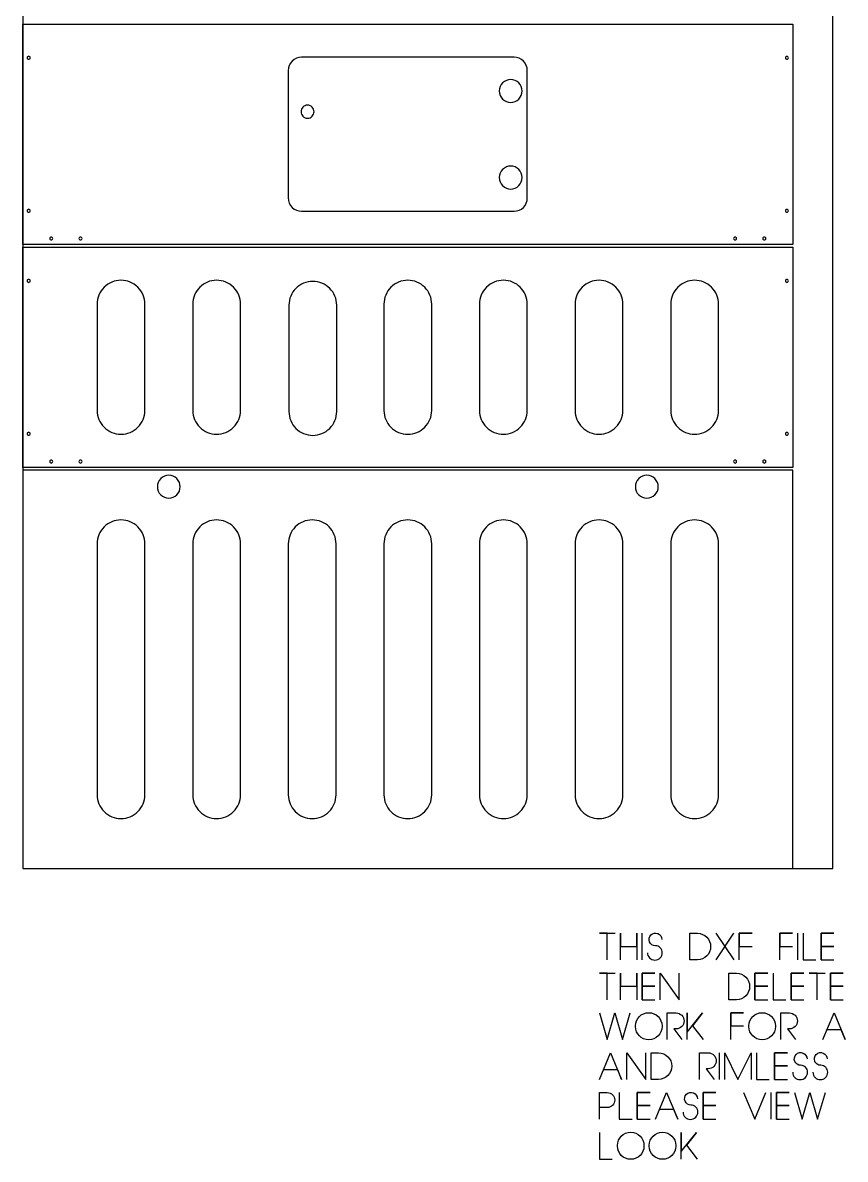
# Model space of a CAD drawing. Extents: x -767 to 3737, y -438 to 2808.
# Drawn here: x 0 to 1239, y -438 to 1274 of the extents above; entities that cross this region are included whole.
import ezdxf

# ---------------------------------------------------------------- set-up
doc = ezdxf.new("R2010")
doc.units = 0
for name, color, linetype in [('LAYER_1', 18, 'CONTINUOUS'), ('T5_LOGOLAYER_2', 18, 'CONTINUOUS'), ('T5_LOGOLAYER_21', 18, 'CONTINUOUS')]:
    doc.layers.add(name, color=color, linetype=linetype)

msp = doc.modelspace()

# ---------------------------------------------------------------- linework, layer by layer
at = {"layer": 'LAYER_1'}
for points in [[(0, 0), (1220, 0), (1220, 2440), (0, 2440)], [(0, 1272), (1160, 1272), (1160, 940), (0, 940)], [(0, 936), (1160, 936), (1160, 604), (0, 604)]]:
    msp.add_lwpolyline(points, close=True, dxfattribs=at)
for points in [[(9, 1223.5, 0.414214), (6.7, 1221.2, 0.414214), (9, 1219, 0.414214), (11.2, 1221.2, 0.414214)], [(400, 1010, 0.414214), (420, 990), (740, 990, 0.414214), (760, 1010), (760, 1202, 0.414214), (740, 1222), (420, 1222, 0.414214), (400, 1202)], [(1151, 1223.5, 0.414214), (1148.8, 1221.2, 0.414214), (1151, 1219, 0.414214), (1153.2, 1221.2, 0.414214)], [(735, 1188.5, 0.414214), (717.8, 1171.2, 0.414214), (735, 1154, 0.414214), (752.2, 1171.2, 0.414214)], [(429, 1149.8, 0.414214), (419.2, 1140, 0.414214), (429, 1130.2, 0.414214), (438.8, 1140, 0.414214)], [(735, 1058, 0.414214), (717.8, 1040.8, 0.414214), (735, 1023.5, 0.414214), (752.2, 1040.8, 0.414214)], [(9, 993, 0.414214), (6.7, 990.8, 0.414214), (9, 988.5, 0.414214), (11.2, 990.8, 0.414214)], [(1151, 993, 0.414214), (1148.8, 990.8, 0.414214), (1151, 988.5, 0.414214), (1153.2, 990.8, 0.414214)], [(43, 951.2, 0.414214), (40.8, 949, 0.414214), (43, 946.7, 0.414214), (45.2, 949, 0.414214)], [(87, 951.2, 0.414214), (84.7, 949, 0.414214), (87, 946.7, 0.414214), (89.3, 949, 0.414214)], [(1073, 951.2, 0.414214), (1070.8, 949, 0.414214), (1073, 946.7, 0.414214), (1075.2, 949, 0.414214)], [(1117, 951.2, 0.414214), (1114.8, 949, 0.414214), (1117, 946.7, 0.414214), (1119.2, 949, 0.414214)], [(9, 887.4, 0.414214), (6.7, 885.2, 0.414214), (9, 882.9, 0.414214), (11.2, 885.2, 0.414214)], [(112, 690, 0.414214), (148, 654, 0.414214), (184, 690), (184, 850, 0.414214), (148, 886, 0.414214), (112, 850)], [(256, 690, 0.414214), (292, 654, 0.414214), (328, 690), (328, 850, 0.414214), (292, 886, 0.414214), (256, 850)], [(400.9, 688.4, 0.414214), (436.9, 652.4, 0.414214), (472.9, 688.4), (472.9, 848.4, 0.414214), (436.9, 884.4, 0.414214), (400.9, 848.4)], [(544, 690, 0.414214), (580, 654, 0.414214), (616, 690), (616, 850, 0.414214), (580, 886, 0.414214), (544, 850)], [(688, 690, 0.414214), (724, 654, 0.414214), (760, 690), (760, 850, 0.414214), (724, 886, 0.414214), (688, 850)], [(832, 690, 0.414214), (868, 654, 0.414214), (904, 690), (904, 850, 0.414214), (868, 886, 0.414214), (832, 850)], [(976, 690, 0.414214), (1012, 654, 0.414214), (1048, 690), (1048, 850, 0.414214), (1012, 886, 0.414214), (976, 850)], [(1151, 887.4, 0.414214), (1148.8, 885.2, 0.414214), (1151, 882.9, 0.414214), (1153.2, 885.2, 0.414214)], [(9, 657.1, 0.414214), (6.7, 654.8, 0.414214), (9, 652.6, 0.414214), (11.2, 654.8, 0.414214)], [(1151, 657.1, 0.414214), (1148.8, 654.8, 0.414214), (1151, 652.6, 0.414214), (1153.2, 654.8, 0.414214)], [(43, 615.2, 0.414214), (40.8, 613, 0.414214), (43, 610.7, 0.414214), (45.2, 613, 0.414214)], [(87, 615.2, 0.414214), (84.7, 613, 0.414214), (87, 610.7, 0.414214), (89.3, 613, 0.414214)], [(1073, 615.2, 0.414214), (1070.8, 613, 0.414214), (1073, 610.7, 0.414214), (1075.2, 613, 0.414214)], [(1117, 615.2, 0.414214), (1114.8, 613, 0.414214), (1117, 610.7, 0.414214), (1119.2, 613, 0.414214)], [(220, 592.2, 0.414214), (202.8, 575, 0.414214), (220, 557.8, 0.414214), (237.2, 575, 0.414214)], [(940, 592.2, 0.414214), (922.8, 575, 0.414214), (940, 557.8, 0.414214), (957.2, 575, 0.414214)], [(112, 111, 0.414214), (148, 75, 0.414214), (184, 111), (184, 489, 0.414214), (148, 525, 0.414214), (112, 489)], [(256, 111, 0.414214), (292, 75, 0.414214), (328, 111), (328, 489, 0.414214), (292, 525, 0.414214), (256, 489)], [(400, 111, 0.414214), (436, 75, 0.414214), (472, 111), (472, 489, 0.414214), (436, 525, 0.414214), (400, 489)], [(544, 111, 0.414214), (580, 75, 0.414214), (616, 111), (616, 489, 0.414214), (580, 525, 0.414214), (544, 489)], [(688, 111, 0.414214), (724, 75, 0.414214), (760, 111), (760, 489, 0.414214), (724, 525, 0.414214), (688, 489)], [(832, 111, 0.414214), (868, 75, 0.414214), (904, 111), (904, 489, 0.414214), (868, 525, 0.414214), (832, 489)], [(976, 111, 0.414214), (1012, 75, 0.414214), (1048, 111), (1048, 489, 0.414214), (1012, 525, 0.414214), (976, 489)]]:
    msp.add_lwpolyline(points, format="xyb", close=True, dxfattribs=at)
at = {"layer": 'T5_LOGOLAYER_2'}
msp.add_lwpolyline([(0, 600), (0, 0), (1160, 0), (1160, 600)], close=True, dxfattribs=at)
at = {"layer": 'T5_LOGOLAYER_21'}
for points in [[(880.5, -137.8), (880.5, -97.8), (868.5, -97.8), (892.5, -97.8)], [(900.5, -137.8), (900.5, -97.8), (900.5, -117.4), (924.9, -117.4), (924.9, -97.8), (924.9, -137.8)], [(932.9, -137.8), (932.9, -97.8)], [(1044.1, -97.8), (1070.9, -137.8)], [(1044.5, -137.8), (1071.3, -97.8)], [(1079.3, -137.8), (1079.3, -97.8), (1098.5, -97.8), (1079.3, -97.8), (1079.3, -117.4), (1098.5, -117.4)], [(1140.1, -137.8), (1140.1, -97.8), (1159.3, -97.8), (1140.1, -97.8), (1140.1, -117.4), (1159.3, -117.4)], [(1167.3, -137.8), (1167.3, -97.8)], [(1175.3, -97.8), (1175.3, -137.8), (1194.5, -137.8)], [(1202.5, -137.8), (1202.5, -97.8), (1221.7, -97.8), (1202.5, -97.8), (1202.5, -117.4), (1221.7, -117.4), (1202.5, -117.4), (1202.5, -137.8), (1221.7, -137.8)], [(880.5, -197.8), (880.5, -157.8), (868.5, -157.8), (892.5, -157.8)], [(900.5, -197.8), (900.5, -157.8), (900.5, -177.4), (924.9, -177.4), (924.9, -157.8), (924.9, -197.8)], [(932.9, -197.8), (932.9, -157.8), (952.1, -157.8), (932.9, -157.8), (932.9, -177.4), (952.1, -177.4), (932.9, -177.4), (932.9, -197.8), (952.1, -197.8)], [(960.1, -197.8), (960.1, -157.8), (988.5, -197.8), (988.5, -157.8)], [(1102.9, -197.8), (1102.9, -157.8), (1122.1, -157.8), (1102.9, -157.8), (1102.9, -177.4), (1122.1, -177.4), (1102.9, -177.4), (1102.9, -197.8), (1122.1, -197.8)], [(1130.1, -157.8), (1130.1, -197.8), (1149.3, -197.8)], [(1157.3, -197.8), (1157.3, -157.8), (1176.5, -157.8), (1157.3, -157.8), (1157.3, -177.4), (1176.5, -177.4), (1157.3, -177.4), (1157.3, -197.8), (1176.5, -197.8)], [(1196.5, -197.8), (1196.5, -157.8), (1184.5, -157.8), (1208.5, -157.8)], [(1216.5, -197.8), (1216.5, -157.8), (1235.7, -157.8), (1216.5, -157.8), (1216.5, -177.4), (1235.7, -177.4), (1216.5, -177.4), (1216.5, -197.8), (1235.7, -197.8)], [(868.5, -217.8), (880.1, -257.8), (891.7, -217.8), (903.3, -257.8), (914.9, -217.8)], [(1000.9, -257.8), (1000.9, -217.8), (1000.9, -246.6), (1024.1, -217.8), (1008.9, -237), (1024.9, -257.8)], [(1066.5, -257.8), (1066.5, -217.8), (1085.7, -217.8), (1066.5, -217.8), (1066.5, -237.4), (1085.7, -237.4)], [(1205.3, -257.8), (1222.1, -217.8), (1238.9, -257.8), (1232.9, -243.4), (1211.7, -243.4)], [(868.5, -317.8), (885.3, -277.8), (902.1, -317.8), (896.1, -303.4), (874.9, -303.4)], [(910.1, -317.8), (910.1, -277.8), (938.5, -317.8), (938.5, -277.8)], [(1049.3, -317.8), (1049.3, -277.8)], [(1057.3, -317.8), (1057.3, -277.8), (1077.3, -317.8), (1097.3, -277.8), (1097.3, -317.8)], [(1105.3, -277.8), (1105.3, -317.8), (1124.5, -317.8)], [(1132.5, -317.8), (1132.5, -277.8), (1151.7, -277.8), (1132.5, -277.8), (1132.5, -297.4), (1151.7, -297.4), (1132.5, -297.4), (1132.5, -317.8), (1151.7, -317.8)], [(898.5, -337.8), (898.5, -377.8), (917.7, -377.8)], [(925.7, -377.8), (925.7, -337.8), (944.9, -337.8), (925.7, -337.8), (925.7, -357.4), (944.9, -357.4), (925.7, -357.4), (925.7, -377.8), (944.9, -377.8)], [(952.9, -377.8), (969.7, -337.8), (986.5, -377.8), (980.5, -363.4), (959.3, -363.4)], [(1024.9, -377.8), (1024.9, -337.8), (1044.1, -337.8), (1024.9, -337.8), (1024.9, -357.4), (1044.1, -357.4), (1024.9, -357.4), (1024.9, -377.8), (1044.1, -377.8)], [(1085.7, -337.8), (1102.5, -377.8), (1119.3, -337.8)], [(1127.3, -377.8), (1127.3, -337.8)], [(1135.3, -377.8), (1135.3, -337.8), (1154.5, -337.8), (1135.3, -337.8), (1135.3, -357.4), (1154.5, -357.4), (1135.3, -357.4), (1135.3, -377.8), (1154.5, -377.8)], [(1162.5, -337.8), (1174.1, -377.8), (1185.7, -337.8), (1197.3, -377.8), (1208.9, -337.8)], [(868.5, -397.8), (868.5, -437.8), (887.7, -437.8)], [(991.7, -437.8), (991.7, -397.8), (991.7, -426.6), (1014.9, -397.8), (999.7, -417), (1015.7, -437.8)]]:
    msp.add_lwpolyline(points, dxfattribs=at)
for points in [[(940.9, -127, 1), (963.3, -127, 0.415385), (952.9, -116.6, -0.668438), (946.1, -100.2, -0.668438), (962.5, -107)], [(970.9, -257.8), (970.9, -217.8), (984.1, -217.8, -1), (984.1, -241.8), (980.9, -241.8), (992.9, -257.8)], [(1141.7, -257.8), (1141.7, -217.8), (1154.9, -217.8, -1), (1154.9, -241.8), (1151.7, -241.8), (1163.7, -257.8)], [(1019.3, -317.8), (1019.3, -277.8), (1032.5, -277.8, -1), (1032.5, -301.8), (1029.3, -301.8), (1041.3, -317.8)], [(1159.7, -307, 1), (1182.1, -307, 0.415385), (1171.7, -296.6, -0.668438), (1164.9, -280.2, -0.668438), (1181.3, -287)], [(1190.1, -307, 1), (1212.5, -307, 0.415385), (1202.1, -296.6, -0.668438), (1195.3, -280.2, -0.668438), (1211.7, -287)], [(868.5, -377.8), (868.5, -337.8), (880.5, -337.8, -1), (880.5, -360.2), (868.5, -360.2)], [(994.5, -367, 1), (1016.9, -367, 0.415385), (1006.5, -356.6, -0.668438), (999.7, -340.2, -0.668438), (1016.1, -347)]]:
    msp.add_lwpolyline(points, format="xyb", dxfattribs=at)
for points in [[(1004.9, -137.8), (1004.9, -97.8), (1016.1, -97.8, -1), (1016.1, -137.8)], [(1063.7, -197.8), (1063.7, -157.8), (1074.9, -157.8, -1), (1074.9, -197.8)], [(962.9, -238.2, -1), (922.9, -238.2), (922.9, -237.4, -1), (962.9, -237.4)], [(1133.7, -238.2, -1), (1093.7, -238.2), (1093.7, -237.4, -1), (1133.7, -237.4)], [(946.5, -317.8), (946.5, -277.8), (957.7, -277.8, -1), (957.7, -317.8)], [(935.7, -418.2, -1), (895.7, -418.2), (895.7, -417.4, -1), (935.7, -417.4)], [(983.7, -418.2, -1), (943.7, -418.2), (943.7, -417.4, -1), (983.7, -417.4)]]:
    msp.add_lwpolyline(points, format="xyb", close=True, dxfattribs=at)

doc.saveas('drawing.dxf')
